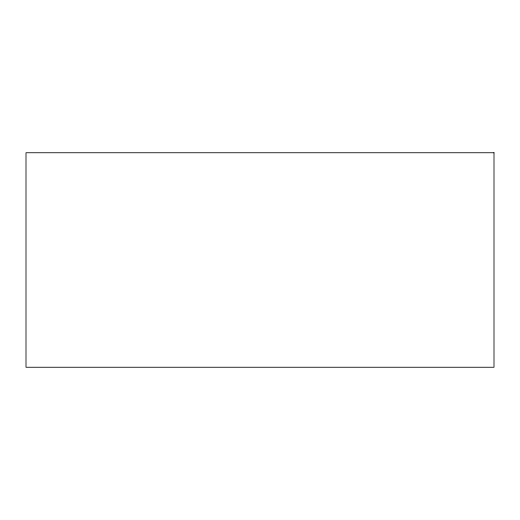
<?xml version="1.0" encoding="UTF-8"?>
<svg xmlns="http://www.w3.org/2000/svg" width="520" height="520" viewBox="0 0 520 520"><rect width="100%" height="100%" fill="white"/><g stroke="black" fill="none" stroke-linecap="round" stroke-linejoin="round"><path stroke-width="0.78" d="M494 152.75L26 152.75L26 367.25L494 367.25L494 152.75"/></g></svg>
